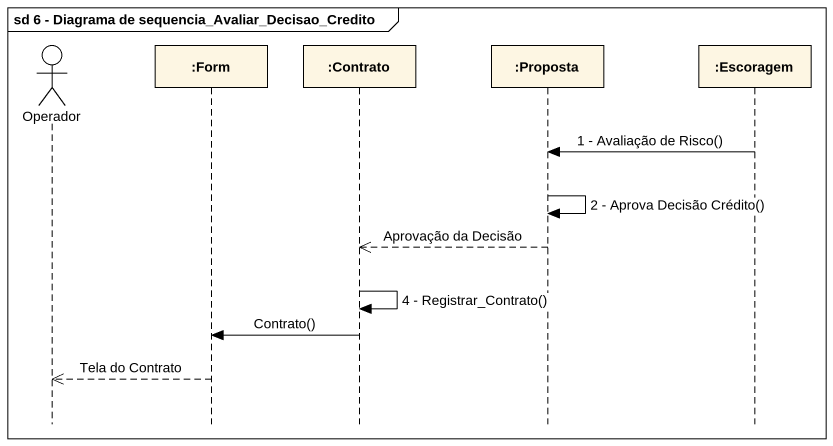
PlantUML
@startuml
mainframe sd 6 - Diagrama de sequencia_Avaliar_Decisao_Credito
hide footbox
actor Operador
participant ":Form" as Form
participant ":Contrato" as Contrato
participant ":Proposta" as Proposta
participant ":Escoragem" as Escoragem

Escoragem -> Proposta : 1 - Avaliação de Risco()
Proposta -> Proposta : 2 - Aprova Decisão Crédito()
Proposta -->> Contrato : Aprovação da Decisão
Contrato -> Contrato : 4 - Registrar_Contrato()
Contrato -> Form : Contrato()
Form -->> Operador : Tela do Contrato
@enduml
